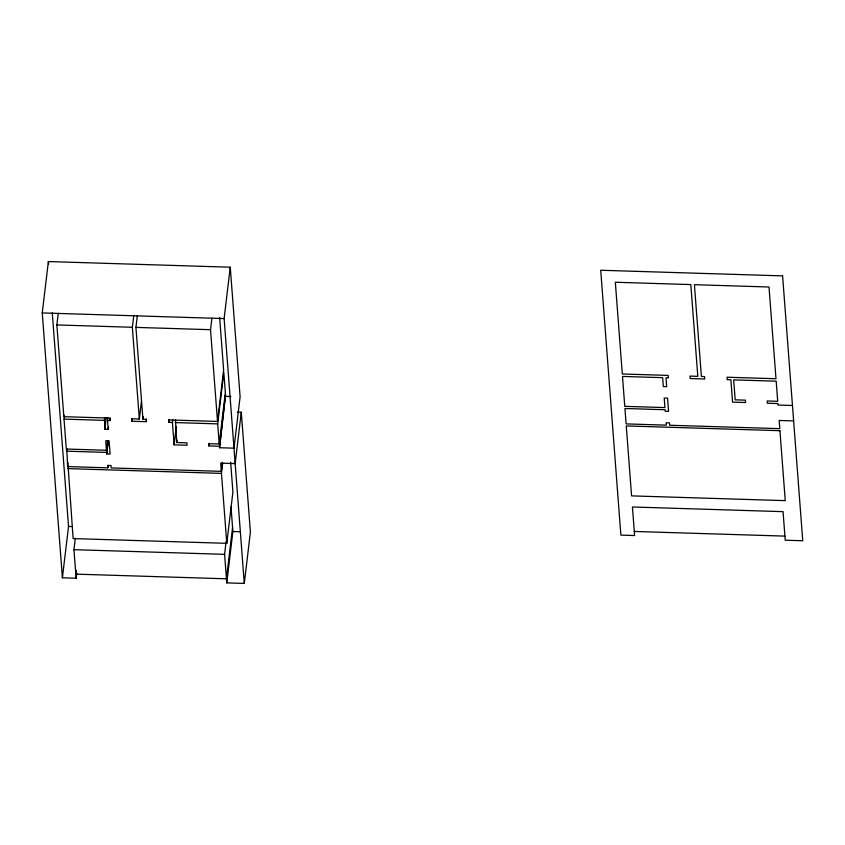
<?xml version="1.0" encoding="UTF-8"?>
<svg xmlns="http://www.w3.org/2000/svg" width="845" height="845" viewBox="0 0 845 845"><rect width="100%" height="100%" fill="white"/><g stroke="black" fill="none" stroke-linecap="round" stroke-linejoin="round"><path stroke-width="1.27" d="M76.747 573.09L76.134 578.223L62.403 577.8L42.25 312.935L48.376 261.559L230.252 267.2L240.107 396.801L233.98 448.177L219.51 447.734L225.53 394.868L219.51 447.734M107.843 417.905L107.537 420.472L109.924 420.546L109.734 418.095L63.84 416.68L56.858 324.934L58.242 313.379M107.537 441.28L106.459 450.279L66.301 449.033L64.03 419.12L64.484 415.265M108.107 465.257L107.801 467.824L67.642 466.588L66.776 448.611M67.642 466.588L68.096 462.733M230.643 462.162L232.914 491.959L226.787 543.335L73.114 538.571L68.096 466.049M62.403 577.8L68.529 526.424L52.263 312.703M76.134 578.223L73.959 549.672L75.342 538.117M76.282 570.28L75.828 574.135L226.449 578.804L232.576 527.428M108.519 426.767L108.213 429.344L104.864 429.239L104.495 417.8M104.864 429.239L106.238 417.673M109.924 420.546L110.23 417.979M106.459 450.279L105.731 440.731L109.089 440.837L110.103 454.071L106.745 453.966L108.002 440.868M106.745 453.966L108.276 441.122M146.534 419.109L146.227 421.676L131.725 421.232L131.545 418.803L139.33 419.046L132.348 327.279L133.721 315.713M146.227 421.676L146.037 419.257L142.921 419.152L135.929 327.385L137.312 315.829M131.725 421.232L132.031 418.655M139.33 419.046L141.474 401.069M142.921 419.152L143.227 416.585M175.506 419.997L176.721 442.526L186.914 442.843L187.094 445.23L174.112 444.829L172.412 422.479L168.768 422.363L169.074 419.796M172.412 422.479L172.718 419.912M174.112 444.829L176.256 426.852M176.721 442.526L177.027 439.96M168.768 422.363L168.588 419.902L217.514 421.423L210.532 329.698L211.905 318.142M219.404 446.244L208.873 445.917L209.18 443.35M226.122 541.497L224.59 554.341L226.756 582.892L244.279 583.441L224.126 318.576L230.252 267.2M217.514 421.423L223.64 370.047L219.647 317.635M219.225 443.995L217.693 423.884L223.819 372.508L225.351 392.619L219.225 443.995L208.704 443.667L208.873 445.917M107.801 467.824L107.621 465.468L111.001 465.574L111.181 467.929L221.305 471.352L222.383 462.352M226.787 543.335L221.464 473.38L222.689 463.113M237.339 412.106L241.279 412.223L235.153 463.599L220.682 463.155L221.305 471.352M226.756 582.892L232.882 531.516L231.002 506.831M244.279 583.441L250.405 532.065L241.279 412.223M42.25 312.935L224.126 318.576M56.858 324.934L132.348 327.279M135.929 327.385L210.532 329.698M792.452 405.494L777.981 405.04L777.875 403.551L767.344 403.223L767.175 400.974L777.706 401.301L776.175 381.19L733.671 379.88L735.192 399.833L745.385 400.15L745.565 402.537L732.583 402.135L730.883 379.785L727.249 379.68L727.059 377.219L775.985 378.729L769.003 287.004L694.41 284.691L701.392 376.469L704.519 376.564L704.698 378.993L690.207 378.539L690.016 376.109L697.801 376.352L690.819 284.585L615.329 282.241L622.311 373.986L668.205 375.412L668.395 377.852L666.018 377.778L666.684 386.651L663.336 386.545L662.66 377.673L622.501 376.426L624.772 406.339L664.93 407.586L664.212 398.037L667.561 398.143L668.575 411.378L665.216 411.272L665.099 409.73L624.941 408.494L626.113 423.894L666.272 425.141L666.092 422.785L669.483 422.891L669.652 425.246L779.787 428.658L779.164 420.461L793.635 420.916M225.636 396.358L230.907 396.516M64.03 419.12L104.188 420.366M175.2 422.563L217.693 423.884M66.47 451.177L106.628 452.424M67.79 468.616L221.464 473.38M634.299 531.452L784.92 536.121M68.529 526.424L72.279 526.541M232.882 531.516L240.392 531.748M73.959 549.672L224.59 554.341M107.537 420.472L108.213 429.344M48.376 261.559L48.577 264.179M782.597 275.882L600.721 270.252L620.874 535.107L634.606 535.54L632.43 506.989L783.061 511.658L785.227 540.208L802.75 540.747L782.597 275.882M779.935 430.696L626.261 425.933L631.585 495.878L785.259 500.641L779.935 430.696"/></g></svg>
